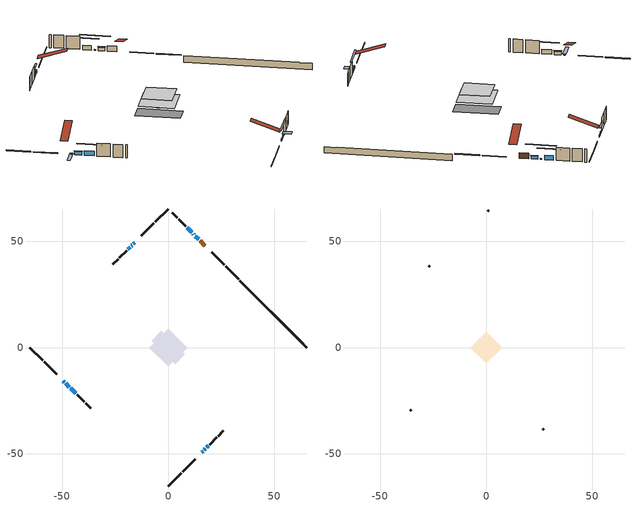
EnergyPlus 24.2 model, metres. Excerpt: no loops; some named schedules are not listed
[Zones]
conditioned space
 floor outside (Floor1 construction): -1.01,0 0,1.01 1.01,0 0,-1.01 z0.15
 floor adiabatic (AdiabaticFloorConstruction): -8.85,0 0,8.85 8.85,0 0,-8.85 z2.59
 floor foundation (Slab1 construction): -7.87,3.23 -3.23,7.87 7.87,-3.23 3.23,-7.87 z-2.26
 wall outside (RimJoist1 construction): 0,-65.24 6.1,-59.14 / -65.24,0 -59.14,-6.1 / 0,65.24 -6.1,59.14 / 33.11,32.12 27.01,38.23 z0.15:0.45
 wall outside (RimJoist2 construction): 6.76,-58.48 12.66,-52.58 / -58.48,-6.76 -52.58,-12.66 / -6.76,58.48 -12.66,52.58 / 26.36,38.88 20.46,44.78 z0.15:0.45
 wall outside (AdiabaticWallConstruction 1): 17.23,48.01 14.96,50.28 z0.15:2.18
 wall outside (AdiabaticWallConstruction): -49.35,-15.89 -48.95,-16.28 z0.15:0.33; 14.3,50.94 12.76,52.48 z0.15:1.29; -15.89,49.35 -16.4,48.84 / 15.89,-49.35 16.4,-48.84 / -17.98,47.25 -19.01,46.23 z0.15:0.91; -48.3,-16.94 -46.61,-18.63 z0.15:1.4; 12.11,53.13 11.67,53.57 / 17.06,-48.18 17.5,-47.74 z0.15:0.48; -17.06,48.18 -17.33,47.91 z0.15:1.37; 11.01,54.22 8.85,56.39 z0.15:1.76; 18.15,-47.09 18.88,-46.36 z0.15:1.22; -45.96,-19.28 -43.58,-21.66 z0.15:1.91
 wall outside (Wall1 construction): 19.53,-45.71 22.88,-42.36 / -42.93,-22.31 -39.58,-25.66 / -19.66,45.57 -23.01,42.23 / 8.19,57.05 4.85,60.39 z0.15:5.03
 wall outside (Wall2 construction): 23.53,-41.71 25.94,-39.3 / -38.93,-26.31 -36.52,-28.72 / -23.67,41.57 -26.07,39.17 / 4.19,61.05 1.78,63.46 z0.15:5.03
 wall foundation (FoundationWall1 construction): 33.77,31.47,-2.26 33.77,31.47,0.15 62.09,3.15,0.15 62.09,3.15,0.06 65.24,0,0.06 65.24,0,-2.26
 window (WindowConstruction 8): -49.35,-15.89 -48.96,-16.28 z0.15:0.33
 window (WindowConstruction 4): 14.3,50.94 12.76,52.48 z0.15:1.29
 window (WindowConstruction 5): -15.89,49.35 -16.4,48.84 z0.15:0.91
 window (WindowConstruction 6): 15.89,-49.35 16.4,-48.84 z0.15:0.91
 window (WindowConstruction 7): -48.3,-16.94 -46.61,-18.62 z0.15:1.4
 window (WindowConstruction 10): 12.11,53.13 11.67,53.57 z0.15:0.47
 window (WindowConstruction 11): 17.06,-48.18 17.49,-47.75 z0.15:0.47
 window (WindowConstruction 9): -17.06,48.18 -17.33,47.91 z0.15:1.37
 window (WindowConstruction): 11.01,54.23 8.85,56.39 z0.15:1.76
 window (WindowConstruction 1): -17.99,47.25 -19.01,46.23 z0.15:0.91
 window (WindowConstruction 2): 18.15,-47.09 18.87,-46.36 z0.15:1.22
 window (WindowConstruction 3): -45.96,-19.28 -43.58,-21.66 z0.15:1.91
 door (Door): 17.23,48.01 14.96,50.28 z0.15:2.18
 ceiling adiabatic (AdiabaticFloorConstruction): 0,-8.85 8.85,0 0,8.85 -8.85,0 z2.59
attic - vented
 floor to conditioned space (Floor2 construction Reversed): -7.47,0 0,7.47 7.47,0 0,-7.47 z5.03
 wall outside (Wall3 construction): 26.6,-38.64 27.06,-38.18 / -35.86,-29.38 -35.39,-29.85 / -26.73,38.51 -27.2,38.04 / 1.13,64.11 0.66,64.58 z0.15:5.03
 roof outside (Roof1 construction): 15.23,-50.01,5.03 7.96,-42.73,8.46 6.04,-44.65,8.46 13.31,-51.92,5.03; -50.01,-15.23,5.03 -42.73,-7.96,8.46 -44.65,-6.04,8.46 -51.92,-13.31,5.03; -15.23,50.01,5.03 -7.96,42.73,8.46 -6.04,44.65,8.46 -13.31,51.92,5.03; 17.88,47.36,5.03 10.61,40.08,8.46 12.53,38.17,8.46 19.8,45.44,5.03
shading: -48.75,-16.49 -49.56,-15.68 -53.87,-19.99 -53.06,-20.81 z0.63; 12.62,52.62 14.44,50.8 14.74,51.09 12.91,52.91 z1.49; -16.54,48.7 -15.75,49.49 -16.04,49.78 -16.84,48.99 z1.11; 16.54,-48.7 15.75,-49.49 16.04,-49.78 16.84,-48.99 z1.11; -46.47,-18.77 -48.44,-16.8 -48.73,-17.09 -46.76,-19.06 z1.6; 8.08,57.16 15.7,49.54 15.99,49.83 8.37,57.45 z5.55; 21.09,-44.15 13.47,-51.77 13.76,-52.06 21.38,-44.44 z5.55; 6.98,58.26 12.88,52.36 13.17,52.65 7.27,58.55 z4.4; -20.87,44.37 -16.12,49.12 -16.41,49.41 -21.17,44.66 z3.55; 19.31,-45.93 17.72,-47.52 19.88,-49.68 21.46,-48.09 z1.83; -41.72,-23.52 -47.82,-17.42 -48.12,-17.71 -42.01,-23.81 z4.55
[Building]
Building 1: Terrain=Suburbs
[Site:Location]
Saskatoon Intl AP_SK: Latitude {deg}=52.17; Longitude {deg}=-106.7; Time Zone {hr}=-6; Elevation {m}=504; Keep Site Location Information=Yes
[Site:GroundTemperature:Shallow]
-3.29371, -5.9198, -6.13011, -4.88389, 0.118965, 5.09852, 9.41553, 12.1502, 12.3826, 10.1583, 5.95142, 1.12462
[Site:WaterMainsTemperature]
Calculation Method=Schedule; Temperature Schedule=mains temperature schedule
[Material] Roughness=Rough; Thermal Absorptance=0.9
Name | Thickness {m} | Conductivity {W/m-K} | Density {kg/m3} | Specific Heat {J/kg-K} | Solar Absorptance | Visible Absorptance
asphalt or fiberglass shingles | 0.00635 | 0.162714 | 1121.4 | 1465.45 | 0.84 | 0.84
ceiling loosefill ins | 0.254 | 0.0480833 | 16.02 | 1046.75 | 0.7 | 0.7
ceiling stud and cavity | 0.1397 | 0.119484 | 65.682 | 1177.47 | 0.7 | 0.7
concrete 4.0 in. | 0.1016 | 1.803125 | 2242.8 | 837.4 | 0.7 | 0.7
concrete 8.0 in. | 0.2032 | 1.803125 | 2242.8 | 837.4 | 0.7 | 0.7
door material | 0.04445 | 0.0451087 | 512.64 | 1214.23 | 0.7 | 0.7
exterior vertical ins | 0.0457286 | 0.029427 | 32.04 | 1214.23 | 0.7 | 0.7
floor covering | 0.0127 | 0.0433444 | 54.468 | 1339.84 | 0.6 | 0.6
floor rigid ins; rim joist rigid ins; wall rigid ins | 0.051816 | 0.029427 | 32.04 | 1214.23 | 0.7 | 0.7
floor rigid ins 1; wall rigid ins 1 | 0.512978 | 0.029427 | 32.04 | 1214.23 | 0.7 | 0.7
floor stud and cavity | 0.1397 | 0.352303 | 92.3553 | 1139.71 | 0.7 | 0.7
floor stud and cavity 1 | 0.1397 | 1.75129 | 37.0049 | 1207.88 | 0.7 | 0.7
furniture material conditioned space 1 | 0.1524 | 0.115458 | 640.8 | 1214.23 | 0.6 | 0.6
gypsum board | 0.0127 | 0.160291 | 801 | 837.4 | 0.6 | 0.6
gypsum board 1 | 0.0127 | 0.160291 | 801 | 837.4 | 0.7 | 0.7
osb sheathing 0.5 in. | 0.0127 | 0.115458 | 512.64 | 1214.23 | 0.7 | 0.7
osb sheathing 0.75 in. | 0.01905 | 0.115458 | 512.64 | 1214.23 | 0.7 | 0.7
osb sheathing 2.0 in. | 0.0508 | 0.115458 | 512.64 | 1214.23 | 0.7 | 0.7
rim joist stud and cavity | 0.0508 | 0.0451784 | 125.044 | 1163.47 | 0.6 | 0.6
rim joist stud and cavity 1 | 0.0508 | 0.0402607 | 125.044 | 1163.47 | 0.6 | 0.6
wall stud and cavity | 0.1397 | 0.195417 | 139.0536 | 1170.24 | 0.7 | 0.7
wall stud and cavity 1 | 0.1397 | 0.203958 | 139.0536 | 1170.24 | 0.7 | 0.7
wall stud and cavity 2 | 0.0889 | 6.9971 | 50.32683 | 1063.81 | 0.6 | 0.6
wall stud and cavity 3 | 0.0889 | 0.380278 | 52.3479 | 1209.89 | 0.7 | 0.7
wall stud and cavity 4 | 0.0889 | 0.391764 | 83.0341 | 1211.67 | 0.7 | 0.7
wood siding | 0.0254 | 0.102417 | 544.68 | 1172.36 | 0.4 | 0.4
wood siding 1 | 0.00254 | 0.102417 | 544.68 | 1172.36 | 0.4 | 0.4
wood siding 2; wood siding 3; wood siding 4 | 0.0254 | 0.102417 | 544.68 | 1172.36 | 0.7 | 0.7
[WindowMaterial:SimpleGlazingSystem]
Name | U-Factor {W/m2-K} | Solar Heat Gain Coefficient
WindowMaterial | 3.273367 | 0.69
WindowMaterial 1 | 2.97584 | 0.61
WindowMaterial 2 | 2.93609 | 0.65
WindowMaterial 3 | 3.2711 | 0.69
WindowMaterial 4 | 2.92871 | 0.66
WindowMaterial 5 | 2.975272 | 0.61
WindowMaterial 6 | 2.92076 | 0.67
WindowMaterial 7 | 6.32075 | 0.46
WindowMaterial 8 | 4.38171 | 0.6
WindowMaterial 9 | 3.26144 | 0.43
[Construction]
AdiabaticFloorConstruction: floor stud and cavity 1, floor rigid ins 1, osb sheathing 0.75 in., floor covering
AdiabaticWallConstruction: wood siding 3, wall rigid ins 1, wall stud and cavity 3, gypsum board
AdiabaticWallConstruction 1: wood siding 4, wall rigid ins 1, wall stud and cavity 3, gypsum board
Door: door material
Floor1 construction: floor stud and cavity, floor rigid ins, osb sheathing 0.75 in., floor covering
Floor2 construction Reversed: gypsum board, ceiling stud and cavity, ceiling loosefill ins
FoundationWall1 construction: concrete 8.0 in., gypsum board 1
furniture construction conditioned space 1: furniture material conditioned space 1
PartitionWallConstruction: gypsum board, wall stud and cavity 4, gypsum board
RimJoist1 construction: wood siding 2, osb sheathing 2.0 in., rim joist stud and cavity
RimJoist2 construction: wood siding 2, rim joist rigid ins, osb sheathing 2.0 in., rim joist stud and cavity 1
Roof1 construction: asphalt or fiberglass shingles
Slab1 construction: concrete 4.0 in.
Wall1 construction: wood siding, wall rigid ins, osb sheathing 0.5 in., wall stud and cavity, gypsum board
Wall2 construction: wood siding, wall rigid ins, osb sheathing 0.5 in., wall stud and cavity 1, gypsum board
Wall3 construction: wood siding 1, wall stud and cavity 2
WindowConstruction: WindowMaterial
WindowConstruction 1: WindowMaterial 1
WindowConstruction 10; WindowConstruction 11: WindowMaterial 9
WindowConstruction 2: WindowMaterial 2
WindowConstruction 3: WindowMaterial 3
WindowConstruction 4: WindowMaterial 4
WindowConstruction 5; WindowConstruction 6: WindowMaterial 5
WindowConstruction 7: WindowMaterial 6
WindowConstruction 8: WindowMaterial 7
WindowConstruction 9: WindowMaterial 8
[Zone] Multiplier=1; Part of Total Floor Area=Yes
Name | Volume {m3}
attic - vented | 62.0778
conditioned space | 649.3
[Space]
Name | Zone | Volume {m3}
attic - vented 1 | attic - vented | 62.0778
conditioned space 1 | conditioned space | 649.3
[ZoneInfiltration:EffectiveLeakageArea]
infil attic - vented 1: Zone or Space=attic - vented 1; Schedule=Always On Discrete; Effective Air Leakage Area {cm2}=3823.89; Stack Coefficient=0.000577553; Wind Coefficient=1.62374e-05
[ZoneMixing]
whole house fan mix: Zone or Space=attic - vented; Schedule=Always On Continuous; Design Flow Rate Calculation Method=Flow/Zone; Design Flow Rate {m3/s}=0; Source Zone or Space=conditioned space
[SurfaceProperty:ExposedFoundationPerimeter]
Slab1: Exposed Perimeter Calculation Method=TotalExposedPerimeter; Total Exposed Perimeter {m}=44.502
[InternalMass] Zone or ZoneList=conditioned space; Space or SpaceList=conditioned space 1
Name | Construction | Surface Area {m2}
furniture mass conditioned space 1 | furniture construction conditioned space 1 | 104.692
partition wall mass | PartitionWallConstruction | 261.73
[Lights]
interior lighting: Zone or ZoneList or Space or SpaceList=conditioned space 1; Schedule=interior lighting schedule; Design Level Calculation Method=LightingLevel; Lighting Level {W}=343.2; Return Air Fraction=0; Fraction Radiant=0.6; Fraction Visible=0.2; Fraction Replaceable=1
[People]
occupants: Zone or ZoneList or Space or SpaceList=conditioned space 1; Number of People Schedule=occupants schedule; Number of People Calculation Method=People; Number of People=3; Fraction Radiant=0.314171; Sensible Heat Fraction=0.56303; Activity Level Schedule=occupants activity schedule; Carbon Dioxide Generation Rate {m3/s-W}=0; Enable ASHRAE 55 Comfort Warnings=No; Mean Radiant Temperature Calculation Type=EnclosureAveraged
[ElectricEquipment] Zone or ZoneList or Space or SpaceList=conditioned space 1; Design Level Calculation Method=EquipmentLevel
Name | Schedule | Design Level {W} | Fraction Latent | Fraction Radiant | Fraction Lost
clothes dryer | clothes dryer schedule | 140.772 | 0.015 | 0.081 | 0.85
clothes washer | clothes washer schedule | 32.1985 | 0.03 | 0.162 | 0.7
cooking range | cooking range schedule | 215.147 | 0.08 | 0.432 | 0.2
dishwasher | dishwasher schedule | 66.8632 | 0.3 | 0.18 | 0.4
fridge | fridge schedule | 72.9452 | 0 | 0.6 | 0
mech vent house fan | mech vent house fan schedule | 16.5 | 0 | 0 | 1
mech vent house fan cfis | mech vent house fan cfis schedule | 0 | 0 | 0 | 0
misc plug loads | misc plug loads schedule | 494.7 | 0.045 | 0.513 | 0.1
whole house fan | Always On Discrete | 0 | 0 | 0 | 1
[OtherEquipment] Zone or ZoneList or Space or SpaceList=conditioned space 1; Design Level Calculation Method=EquipmentLevel
Name | Fuel Type | Schedule | Design Level {W} | Fraction Latent | Fraction Radiant | Fraction Lost
clothes dryer 1 | Electricity | clothes dryer schedule | 0 | 0.015 | 0.081 | 0.85
cooking range 1 | Electricity | cooking range schedule | 0 | 0.08 | 0.432 | 0.2
general water use latent | None | general water use schedule | 62.594 | 1 | 0 | 0
general water use sensible | None | general water use schedule | -61.6891 | 0 | 0.6 | 0
mech vent house fan latent load | None | Always On Discrete | 0 | 1 | 0 | 0
mech vent house fan sensible load | None | Always On Discrete | 0 | 0 | 0 | 0
water heater energy adjustment1 | NaturalGas | Always On Discrete | 0.01 | 0 | 0 | 1
[ZoneInfiltration:DesignFlowRate] Zone or ZoneList or Space or SpaceList=conditioned space 1; Schedule=Always On Discrete; Design Flow Rate Calculation Method=Flow/Zone; Design Flow Rate {m3/s}=0
infil flow; natural vent flow; whole house fan flow
[Foundation:Kiva]
Foundation Kiva 1: Initial Indoor Air Temperature {C}=21; Wall Height Above Grade {m}=0.149992; Wall Depth Below Slab {m}=0.2032; Custom Block Material Name 1=exterior vertical ins; Custom Block Depth 1 {m}=2.40999; Custom Block X Position 1 {m}=0.2159; Custom Block Z Position 1 {m}=0
[Foundation:Kiva:Settings]
Soil Conductivity {W/m-K}=0.849921; Soil Density {kg/m3}=1842.3; Soil Specific Heat {J/kg-K}=418.7; Ground Solar Absorptivity=0.9; Ground Thermal Absorptivity=0.9; Ground Surface Roughness {m}=0.03; Far-Field Width {m}=40; Deep-Ground Boundary Condition=ZeroFlux; Deep-Ground Depth {m}=40; Minimum Cell Dimension {m}=0.2; Maximum Cell Growth Coefficient=3; Simulation Timestep=Timestep
[Exterior:Lights]
exterior lighting: Schedule=exterior lighting schedule; Design Level {W}=75.6
[Schedule:Constant]
Name | Hourly Value
Always On Continuous; mech vent house fan schedule; mech vent house fan cfis schedule; Always On Discrete | 1
occupants activity schedule | 117.228
fridge schedule | 0
[Schedule:Week:Daily]
interior lighting schedule Week Rule - Jan1-Jan27: interior lighting schedule day, interior lighting schedule day, interior lighting schedule day, interior lighting schedule day, interior lighting schedule day, interior lighting schedule day, interior lighting schedule day, interior lighting schedule default day, interior lighting schedule default day, interior lighting schedule default day, interior lighting schedule default day, interior lighting schedule default day
interior lighting schedule Week Rule - Jan28-Feb3: interior lighting schedule day, interior lighting schedule day, interior lighting schedule day, interior lighting schedule day, interior lighting schedule day 1, interior lighting schedule day 1, interior lighting schedule day 1, interior lighting schedule default day, interior lighting schedule default day, interior lighting schedule default day, interior lighting schedule default day, interior lighting schedule default day
interior lighting schedule Week Rule - Feb4-Feb24: interior lighting schedule day 1, interior lighting schedule day 1, interior lighting schedule day 1, interior lighting schedule day 1, interior lighting schedule day 1, interior lighting schedule day 1, interior lighting schedule day 1, interior lighting schedule default day, interior lighting schedule default day, interior lighting schedule default day, interior lighting schedule default day, interior lighting schedule default day
interior lighting schedule Week Rule - Feb25-Mar3: interior lighting schedule day 1, interior lighting schedule day 1, interior lighting schedule day 1, interior lighting schedule day 1, interior lighting schedule day 2, interior lighting schedule day 2, interior lighting schedule day 2, interior lighting schedule default day, interior lighting schedule default day, interior lighting schedule default day, interior lighting schedule default day, interior lighting schedule default day
interior lighting schedule Week Rule - Mar4-Mar31: interior lighting schedule day 2, interior lighting schedule day 2, interior lighting schedule day 2, interior lighting schedule day 2, interior lighting schedule day 2, interior lighting schedule day 2, interior lighting schedule day 2, interior lighting schedule default day, interior lighting schedule default day, interior lighting schedule default day, interior lighting schedule default day, interior lighting schedule default day
interior lighting schedule Week Rule - Apr1-Apr28: interior lighting schedule day 3, interior lighting schedule day 3, interior lighting schedule day 3, interior lighting schedule day 3, interior lighting schedule day 3, interior lighting schedule day 3, interior lighting schedule day 3, interior lighting schedule default day, interior lighting schedule default day, interior lighting schedule default day, interior lighting schedule default day, interior lighting schedule default day
interior lighting schedule Week Rule - Apr29-May5: interior lighting schedule day 3, interior lighting schedule day 3, interior lighting schedule day 4, interior lighting schedule day 4, interior lighting schedule day 4, interior lighting schedule day 4, interior lighting schedule day 4, interior lighting schedule default day, interior lighting schedule default day, interior lighting schedule default day, interior lighting schedule default day, interior lighting schedule default day
interior lighting schedule Week Rule - May6-May26: interior lighting schedule day 4, interior lighting schedule day 4, interior lighting schedule day 4, interior lighting schedule day 4, interior lighting schedule day 4, interior lighting schedule day 4, interior lighting schedule day 4, interior lighting schedule default day, interior lighting schedule default day, interior lighting schedule default day, interior lighting schedule default day, interior lighting schedule default day
interior lighting schedule Week Rule - May27-Jun2: interior lighting schedule day 4, interior lighting schedule day 4, interior lighting schedule day 4, interior lighting schedule day 4, interior lighting schedule day 4, interior lighting schedule day 5, interior lighting schedule day 5, interior lighting schedule default day, interior lighting schedule default day, interior lighting schedule default day, interior lighting schedule default day, interior lighting schedule default day
interior lighting schedule Week Rule - Jun3-Jun30: interior lighting schedule day 5, interior lighting schedule day 5, interior lighting schedule day 5, interior lighting schedule day 5, interior lighting schedule day 5, interior lighting schedule day 5, interior lighting schedule day 5, interior lighting schedule default day, interior lighting schedule default day, interior lighting schedule default day, interior lighting schedule default day, interior lighting schedule default day
interior lighting schedule Week Rule - Jul1-Jul28: interior lighting schedule day 6, interior lighting schedule day 6, interior lighting schedule day 6, interior lighting schedule day 6, interior lighting schedule day 6, interior lighting schedule day 6, interior lighting schedule day 6, interior lighting schedule default day, interior lighting schedule default day, interior lighting schedule default day, interior lighting schedule default day, interior lighting schedule default day
interior lighting schedule Week Rule - Jul29-Aug4: interior lighting schedule day 6, interior lighting schedule day 6, interior lighting schedule day 6, interior lighting schedule day 7, interior lighting schedule day 7, interior lighting schedule day 7, interior lighting schedule day 7, interior lighting schedule default day, interior lighting schedule default day, interior lighting schedule default day, interior lighting schedule default day, interior lighting schedule default day
interior lighting schedule Week Rule - Aug5-Aug25: interior lighting schedule day 7, interior lighting schedule day 7, interior lighting schedule day 7, interior lighting schedule day 7, interior lighting schedule day 7, interior lighting schedule day 7, interior lighting schedule day 7, interior lighting schedule default day, interior lighting schedule default day, interior lighting schedule default day, interior lighting schedule default day, interior lighting schedule default day
interior lighting schedule Week Rule - Aug26-Sep1: interior lighting schedule day 7, interior lighting schedule day 7, interior lighting schedule day 7, interior lighting schedule day 7, interior lighting schedule day 7, interior lighting schedule day 7, interior lighting schedule day 8, interior lighting schedule default day, interior lighting schedule default day, interior lighting schedule default day, interior lighting schedule default day, interior lighting schedule default day
interior lighting schedule Week Rule - Sep2-Sep29: interior lighting schedule day 8, interior lighting schedule day 8, interior lighting schedule day 8, interior lighting schedule day 8, interior lighting schedule day 8, interior lighting schedule day 8, interior lighting schedule day 8, interior lighting schedule default day, interior lighting schedule default day, interior lighting schedule default day, interior lighting schedule default day, interior lighting schedule default day
interior lighting schedule Week Rule - Sep30-Oct6: interior lighting schedule day 8, interior lighting schedule day 9, interior lighting schedule day 9, interior lighting schedule day 9, interior lighting schedule day 9, interior lighting schedule day 9, interior lighting schedule day 9, interior lighting schedule default day, interior lighting schedule default day, interior lighting schedule default day, interior lighting schedule default day, interior lighting schedule default day
interior lighting schedule Week Rule - Oct7-Oct27: interior lighting schedule day 9, interior lighting schedule day 9, interior lighting schedule day 9, interior lighting schedule day 9, interior lighting schedule day 9, interior lighting schedule day 9, interior lighting schedule day 9, interior lighting schedule default day, interior lighting schedule default day, interior lighting schedule default day, interior lighting schedule default day, interior lighting schedule default day
interior lighting schedule Week Rule - Oct28-Nov3: interior lighting schedule day 9, interior lighting schedule day 9, interior lighting schedule day 9, interior lighting schedule day 9, interior lighting schedule day 10, interior lighting schedule day 10, interior lighting schedule day 10, interior lighting schedule default day, interior lighting schedule default day, interior lighting schedule default day, interior lighting schedule default day, interior lighting schedule default day
interior lighting schedule Week Rule - Nov4-Nov24: interior lighting schedule day 10, interior lighting schedule day 10, interior lighting schedule day 10, interior lighting schedule day 10, interior lighting schedule day 10, interior lighting schedule day 10, interior lighting schedule day 10, interior lighting schedule default day, interior lighting schedule default day, interior lighting schedule default day, interior lighting schedule default day, interior lighting schedule default day
interior lighting schedule Week Rule - Nov25-Dec1: interior lighting schedule day 10, interior lighting schedule day 10, interior lighting schedule day 10, interior lighting schedule day 10, interior lighting schedule day 10, interior lighting schedule day 10, interior lighting schedule day 11, interior lighting schedule default day, interior lighting schedule default day, interior lighting schedule default day, interior lighting schedule default day, interior lighting schedule default day
interior lighting schedule Week Rule - Dec2-Dec31: interior lighting schedule day 11, interior lighting schedule day 11, interior lighting schedule day 11, interior lighting schedule day 11, interior lighting schedule day 11, interior lighting schedule day 11, interior lighting schedule day 11, interior lighting schedule default day, interior lighting schedule default day, interior lighting schedule default day, interior lighting schedule default day, interior lighting schedule default day
occupants schedule Week Rule - Jan1-Dec31: occupants schedule day, occupants schedule day, occupants schedule day, occupants schedule day, occupants schedule day, occupants schedule day, occupants schedule day, occupants schedule default day, occupants schedule default day, occupants schedule default day, occupants schedule default day, occupants schedule default day
clothes dryer schedule Week Rule - Jan1-Dec31: clothes dryer schedule day, clothes dryer schedule day, clothes dryer schedule day, clothes dryer schedule day, clothes dryer schedule day, clothes dryer schedule day, clothes dryer schedule day, clothes dryer schedule default day, clothes dryer schedule default day, clothes dryer schedule default day, clothes dryer schedule default day, clothes dryer schedule default day
clothes washer schedule Week Rule - Jan1-Dec31: clothes washer schedule day, clothes washer schedule day, clothes washer schedule day, clothes washer schedule day, clothes washer schedule day, clothes washer schedule day, clothes washer schedule day, clothes washer schedule default day, clothes washer schedule default day, clothes washer schedule default day, clothes washer schedule default day, clothes washer schedule default day
cooking range schedule Week Rule - Jan1-Dec31: cooking range schedule day, cooking range schedule day, cooking range schedule day, cooking range schedule day, cooking range schedule day, cooking range schedule day, cooking range schedule day, cooking range schedule default day, cooking range schedule default day, cooking range schedule default day, cooking range schedule default day, cooking range schedule default day
dishwasher schedule Week Rule - Jan1-Dec31: dishwasher schedule day, dishwasher schedule day, dishwasher schedule day, dishwasher schedule day, dishwasher schedule day, dishwasher schedule day, dishwasher schedule day, dishwasher schedule default day, dishwasher schedule default day, dishwasher schedule default day, dishwasher schedule default day, dishwasher schedule default day
misc plug loads schedule Week Rule - Jan1-Dec31: misc plug loads schedule day, misc plug loads schedule day, misc plug loads schedule day, misc plug loads schedule day, misc plug loads schedule day, misc plug loads schedule day, misc plug loads schedule day, misc plug loads schedule default day, misc plug loads schedule default day, misc plug loads schedule default day, misc plug loads schedule default day, misc plug loads schedule default day
general water use schedule Week Rule - Jan1-Dec31: general water use schedule day, general water use schedule day, general water use schedule day, general water use schedule day, general water use schedule day, general water use schedule day, general water use schedule day, general water use schedule default day, general water use schedule default day, general water use schedule default day, general water use schedule default day, general water use schedule default day
exterior lighting schedule Week Rule - Jan1-Jan27: exterior lighting schedule day, exterior lighting schedule day, exterior lighting schedule day, exterior lighting schedule day, exterior lighting schedule day, exterior lighting schedule day, exterior lighting schedule day, exterior lighting schedule default day, exterior lighting schedule default day, exterior lighting schedule default day, exterior lighting schedule default day, exterior lighting schedule default day
exterior lighting schedule Week Rule - Jan28-Feb3: exterior lighting schedule day, exterior lighting schedule day, exterior lighting schedule day, exterior lighting schedule day, exterior lighting schedule day 1, exterior lighting schedule day 1, exterior lighting schedule day 1, exterior lighting schedule default day, exterior lighting schedule default day, exterior lighting schedule default day, exterior lighting schedule default day, exterior lighting schedule default day
exterior lighting schedule Week Rule - Feb4-Feb24: exterior lighting schedule day 1, exterior lighting schedule day 1, exterior lighting schedule day 1, exterior lighting schedule day 1, exterior lighting schedule day 1, exterior lighting schedule day 1, exterior lighting schedule day 1, exterior lighting schedule default day, exterior lighting schedule default day, exterior lighting schedule default day, exterior lighting schedule default day, exterior lighting schedule default day
exterior lighting schedule Week Rule - Feb25-Mar3: exterior lighting schedule day 1, exterior lighting schedule day 1, exterior lighting schedule day 1, exterior lighting schedule day 1, exterior lighting schedule day 2, exterior lighting schedule day 2, exterior lighting schedule day 2, exterior lighting schedule default day, exterior lighting schedule default day, exterior lighting schedule default day, exterior lighting schedule default day, exterior lighting schedule default day
exterior lighting schedule Week Rule - Mar4-Mar31: exterior lighting schedule day 2, exterior lighting schedule day 2, exterior lighting schedule day 2, exterior lighting schedule day 2, exterior lighting schedule day 2, exterior lighting schedule day 2, exterior lighting schedule day 2, exterior lighting schedule default day, exterior lighting schedule default day, exterior lighting schedule default day, exterior lighting schedule default day, exterior lighting schedule default day
exterior lighting schedule Week Rule - Apr1-Apr28: exterior lighting schedule day 3, exterior lighting schedule day 3, exterior lighting schedule day 3, exterior lighting schedule day 3, exterior lighting schedule day 3, exterior lighting schedule day 3, exterior lighting schedule day 3, exterior lighting schedule default day, exterior lighting schedule default day, exterior lighting schedule default day, exterior lighting schedule default day, exterior lighting schedule default day
exterior lighting schedule Week Rule - Apr29-May5: exterior lighting schedule day 3, exterior lighting schedule day 3, exterior lighting schedule day 4, exterior lighting schedule day 4, exterior lighting schedule day 4, exterior lighting schedule day 4, exterior lighting schedule day 4, exterior lighting schedule default day, exterior lighting schedule default day, exterior lighting schedule default day, exterior lighting schedule default day, exterior lighting schedule default day
exterior lighting schedule Week Rule - May6-May26: exterior lighting schedule day 4, exterior lighting schedule day 4, exterior lighting schedule day 4, exterior lighting schedule day 4, exterior lighting schedule day 4, exterior lighting schedule day 4, exterior lighting schedule day 4, exterior lighting schedule default day, exterior lighting schedule default day, exterior lighting schedule default day, exterior lighting schedule default day, exterior lighting schedule default day
exterior lighting schedule Week Rule - May27-Jun2: exterior lighting schedule day 4, exterior lighting schedule day 4, exterior lighting schedule day 4, exterior lighting schedule day 4, exterior lighting schedule day 4, exterior lighting schedule day 5, exterior lighting schedule day 5, exterior lighting schedule default day, exterior lighting schedule default day, exterior lighting schedule default day, exterior lighting schedule default day, exterior lighting schedule default day
exterior lighting schedule Week Rule - Jun3-Jun30: exterior lighting schedule day 5, exterior lighting schedule day 5, exterior lighting schedule day 5, exterior lighting schedule day 5, exterior lighting schedule day 5, exterior lighting schedule day 5, exterior lighting schedule day 5, exterior lighting schedule default day, exterior lighting schedule default day, exterior lighting schedule default day, exterior lighting schedule default day, exterior lighting schedule default day
exterior lighting schedule Week Rule - Jul1-Jul28: exterior lighting schedule day 6, exterior lighting schedule day 6, exterior lighting schedule day 6, exterior lighting schedule day 6, exterior lighting schedule day 6, exterior lighting schedule day 6, exterior lighting schedule day 6, exterior lighting schedule default day, exterior lighting schedule default day, exterior lighting schedule default day, exterior lighting schedule default day, exterior lighting schedule default day
exterior lighting schedule Week Rule - Jul29-Aug4: exterior lighting schedule day 6, exterior lighting schedule day 6, exterior lighting schedule day 6, exterior lighting schedule day 7, exterior lighting schedule day 7, exterior lighting schedule day 7, exterior lighting schedule day 7, exterior lighting schedule default day, exterior lighting schedule default day, exterior lighting schedule default day, exterior lighting schedule default day, exterior lighting schedule default day
exterior lighting schedule Week Rule - Aug5-Aug25: exterior lighting schedule day 7, exterior lighting schedule day 7, exterior lighting schedule day 7, exterior lighting schedule day 7, exterior lighting schedule day 7, exterior lighting schedule day 7, exterior lighting schedule day 7, exterior lighting schedule default day, exterior lighting schedule default day, exterior lighting schedule default day, exterior lighting schedule default day, exterior lighting schedule default day
exterior lighting schedule Week Rule - Aug26-Sep1: exterior lighting schedule day 7, exterior lighting schedule day 7, exterior lighting schedule day 7, exterior lighting schedule day 7, exterior lighting schedule day 7, exterior lighting schedule day 7, exterior lighting schedule day 8, exterior lighting schedule default day, exterior lighting schedule default day, exterior lighting schedule default day, exterior lighting schedule default day, exterior lighting schedule default day
exterior lighting schedule Week Rule - Sep2-Sep29: exterior lighting schedule day 8, exterior lighting schedule day 8, exterior lighting schedule day 8, exterior lighting schedule day 8, exterior lighting schedule day 8, exterior lighting schedule day 8, exterior lighting schedule day 8, exterior lighting schedule default day, exterior lighting schedule default day, exterior lighting schedule default day, exterior lighting schedule default day, exterior lighting schedule default day
exterior lighting schedule Week Rule - Sep30-Oct6: exterior lighting schedule day 8, exterior lighting schedule day 9, exterior lighting schedule day 9, exterior lighting schedule day 9, exterior lighting schedule day 9, exterior lighting schedule day 9, exterior lighting schedule day 9, exterior lighting schedule default day, exterior lighting schedule default day, exterior lighting schedule default day, exterior lighting schedule default day, exterior lighting schedule default day
exterior lighting schedule Week Rule - Oct7-Oct27: exterior lighting schedule day 9, exterior lighting schedule day 9, exterior lighting schedule day 9, exterior lighting schedule day 9, exterior lighting schedule day 9, exterior lighting schedule day 9, exterior lighting schedule day 9, exterior lighting schedule default day, exterior lighting schedule default day, exterior lighting schedule default day, exterior lighting schedule default day, exterior lighting schedule default day
exterior lighting schedule Week Rule - Oct28-Nov3: exterior lighting schedule day 9, exterior lighting schedule day 9, exterior lighting schedule day 9, exterior lighting schedule day 9, exterior lighting schedule day 10, exterior lighting schedule day 10, exterior lighting schedule day 10, exterior lighting schedule default day, exterior lighting schedule default day, exterior lighting schedule default day, exterior lighting schedule default day, exterior lighting schedule default day
exterior lighting schedule Week Rule - Nov4-Nov24: exterior lighting schedule day 10, exterior lighting schedule day 10, exterior lighting schedule day 10, exterior lighting schedule day 10, exterior lighting schedule day 10, exterior lighting schedule day 10, exterior lighting schedule day 10, exterior lighting schedule default day, exterior lighting schedule default day, exterior lighting schedule default day, exterior lighting schedule default day, exterior lighting schedule default day
exterior lighting schedule Week Rule - Nov25-Dec1: exterior lighting schedule day 10, exterior lighting schedule day 10, exterior lighting schedule day 10, exterior lighting schedule day 10, exterior lighting schedule day 10, exterior lighting schedule day 10, exterior lighting schedule day 11, exterior lighting schedule default day, exterior lighting schedule default day, exterior lighting schedule default day, exterior lighting schedule default day, exterior lighting schedule default day
exterior lighting schedule Week Rule - Dec2-Dec31: exterior lighting schedule day 11, exterior lighting schedule day 11, exterior lighting schedule day 11, exterior lighting schedule day 11, exterior lighting schedule day 11, exterior lighting schedule day 11, exterior lighting schedule day 11, exterior lighting schedule default day, exterior lighting schedule default day, exterior lighting schedule default day, exterior lighting schedule default day, exterior lighting schedule default day
[Schedule:Year]
interior lighting schedule: interior lighting schedule Week Rule - Jan1-Jan27, 1, 1, 1, 27, interior lighting schedule Week Rule - Jan28-Feb3, 1, 28, 2, 3, interior lighting schedule Week Rule - Feb4-Feb24, 2, 4, 2, 24, interior lighting schedule Week Rule - Feb25-Mar3, 2, 25, 3, 3, interior lighting schedule Week Rule - Mar4-Mar31, 3, 4, 3, 31, interior lighting schedule Week Rule - Apr1-Apr28, 4, 1, 4, 28, interior lighting schedule Week Rule - Apr29-May5, 4, 29, 5, 5, interior lighting schedule Week Rule - May6-May26, 5, 6, 5, 26, interior lighting schedule Week Rule - May27-Jun2, 5, 27, 6, 2, interior lighting schedule Week Rule - Jun3-Jun30, 6, 3, 6, 30, interior lighting schedule Week Rule - Jul1-Jul28, 7, 1, 7, 28, interior lighting schedule Week Rule - Jul29-Aug4, 7, 29, 8, 4, interior lighting schedule Week Rule - Aug5-Aug25, 8, 5, 8, 25, interior lighting schedule Week Rule - Aug26-Sep1, 8, 26, 9, 1, interior lighting schedule Week Rule - Sep2-Sep29, 9, 2, 9, 29, interior lighting schedule Week Rule - Sep30-Oct6, 9, 30, 10, 6, interior lighting schedule Week Rule - Oct7-Oct27, 10, 7, 10, 27, interior lighting schedule Week Rule - Oct28-Nov3, 10, 28, 11, 3, interior lighting schedule Week Rule - Nov4-Nov24, 11, 4, 11, 24, interior lighting schedule Week Rule - Nov25-Dec1, 11, 25, 12, 1, interior lighting schedule Week Rule - Dec2-Dec31, 12, 2, 12, 31
occupants schedule: occupants schedule Week Rule - Jan1-Dec31, 1, 1, 12, 31
clothes dryer schedule: clothes dryer schedule Week Rule - Jan1-Dec31, 1, 1, 12, 31
clothes washer schedule: clothes washer schedule Week Rule - Jan1-Dec31, 1, 1, 12, 31
cooking range schedule: cooking range schedule Week Rule - Jan1-Dec31, 1, 1, 12, 31
dishwasher schedule: dishwasher schedule Week Rule - Jan1-Dec31, 1, 1, 12, 31
misc plug loads schedule: misc plug loads schedule Week Rule - Jan1-Dec31, 1, 1, 12, 31
general water use schedule: general water use schedule Week Rule - Jan1-Dec31, 1, 1, 12, 31
exterior lighting schedule: exterior lighting schedule Week Rule - Jan1-Jan27, 1, 1, 1, 27, exterior lighting schedule Week Rule - Jan28-Feb3, 1, 28, 2, 3, exterior lighting schedule Week Rule - Feb4-Feb24, 2, 4, 2, 24, exterior lighting schedule Week Rule - Feb25-Mar3, 2, 25, 3, 3, exterior lighting schedule Week Rule - Mar4-Mar31, 3, 4, 3, 31, exterior lighting schedule Week Rule - Apr1-Apr28, 4, 1, 4, 28, exterior lighting schedule Week Rule - Apr29-May5, 4, 29, 5, 5, exterior lighting schedule Week Rule - May6-May26, 5, 6, 5, 26, exterior lighting schedule Week Rule - May27-Jun2, 5, 27, 6, 2, exterior lighting schedule Week Rule - Jun3-Jun30, 6, 3, 6, 30, exterior lighting schedule Week Rule - Jul1-Jul28, 7, 1, 7, 28, exterior lighting schedule Week Rule - Jul29-Aug4, 7, 29, 8, 4, exterior lighting schedule Week Rule - Aug5-Aug25, 8, 5, 8, 25, exterior lighting schedule Week Rule - Aug26-Sep1, 8, 26, 9, 1, exterior lighting schedule Week Rule - Sep2-Sep29, 9, 2, 9, 29, exterior lighting schedule Week Rule - Sep30-Oct6, 9, 30, 10, 6, exterior lighting schedule Week Rule - Oct7-Oct27, 10, 7, 10, 27, exterior lighting schedule Week Rule - Oct28-Nov3, 10, 28, 11, 3, exterior lighting schedule Week Rule - Nov4-Nov24, 11, 4, 11, 24, exterior lighting schedule Week Rule - Nov25-Dec1, 11, 25, 12, 1, exterior lighting schedule Week Rule - Dec2-Dec31, 12, 2, 12, 31
[Schedule:Compact]
mains temperature schedule: Through: 01/01, For: AllDays, Until: 24:00, 3.00833, Through: 01/02, For: AllDays, Until: 24:00, 2.92833, Through: 01/03, For: AllDays, Until: 24:00, 2.84889, Through: 01/04, For: AllDays, Until: 24:00, 2.77111, Through: 01/05, For: AllDays, Until: 24:00, 2.69389, Through: 01/06, For: AllDays, Until: 24:00, 2.61778, Through: 01/07, For: AllDays, Until: 24:00, 2.54333, Through: 01/08, For: AllDays, Until: 24:00, 2.46944, Through: 01/09, For: AllDays, Until: 24:00, 2.39667, Through: 01/10, For: AllDays, Until: 24:00, 2.32556, Through: 01/11, For: AllDays, Until: 24:00, 2.255, Through: 01/12, For: AllDays, Until: 24:00, 2.18611, Through: 01/13, For: AllDays, Until: 24:00, 2.11833, Through: 01/14, For: AllDays, Until: 24:00, 2.05167, Through: 01/15, For: AllDays, Until: 24:00, 1.98611, Through: 01/16, For: AllDays, Until: 24:00, 1.92222, Through: 01/17, For: AllDays, Until: 24:00, 1.85944, Through: 01/18, For: AllDays, Until: 24:00, 1.79778, Through: 01/19, For: AllDays, Until: 24:00, 1.73778, Through: 01/20, For: AllDays, Until: 24:00, 1.67889, Through: 01/21, For: AllDays, Until: 24:00, 1.62167, Through: 01/22, For: AllDays, Until: 24:00, 1.56556, Through: 01/23, For: AllDays, Until: 24:00, 1.51056, Through: 01/24, For: AllDays, Until: 24:00, 1.45778, Through: 01/25, For: AllDays, Until: 24:00, 1.40556, Through: 01/26, For: AllDays, Until: 24:00, 1.35556, Through: 01/27, For: AllDays, Until: 24:00, 1.30667, Through: 01/28, For: AllDays, Until: 24:00, 1.25944, Through: 01/29, For: AllDays, Until: 24:00, 1.21333, Through: 01/30, For: AllDays, Until: 24:00, 1.16889, Through: 01/31, For: AllDays, Until: 24:00, 1.12611, Through: 02/01, For: AllDays, Until: 24:00, 1.085, Through: 02/02, For: AllDays, Until: 24:00, 1.045, Through: 02/03, For: AllDays, Until: 24:00, 1.00667, Through: 02/04, For: AllDays, Until: 24:00, 0.97, Through: 02/05, For: AllDays, Until: 24:00, 0.935, Through: 02/06, For: AllDays, Until: 24:00, 0.901667, Through: 02/07, For: AllDays, Until: 24:00, 0.869444, Through: 02/08, For: AllDays, Until: 24:00, 0.839444, Through: 02/09, For: AllDays, Until: 24:00, 0.810556, Through: 02/10, For: AllDays, Until: 24:00, 0.783889, Through: 02/11, For: AllDays, Until: 24:00, 0.758333, Through: 02/12, For: AllDays, Until: 24:00, 0.734444, Through: 02/13, For: AllDays, Until: 24:00, 0.712222, Through: 02/14, For: AllDays, Until: 24:00, 0.692222, Through: 02/15, For: AllDays, Until: 24:00, 0.673333, Through: 02/16, For: AllDays, Until: 24:00, 0.656111, Through: 02/17, For: AllDays, Until: 24:00, 0.640556, Through: 02/18, For: AllDays, Until: 24:00, 0.626667, Through: 02/19, For: AllDays, Until: 24:00, 0.614444, Through: 02/20, For: AllDays, Until: 24:00, 0.604444, Through: 02/21, For: AllDays, Until: 24:00, 0.595556, Through: 02/22, For: AllDays, Until: 24:00, 0.588333, Through: 02/23, For: AllDays, Until: 24:00, 0.583333, Through: 02/24, For: AllDays, Until: 24:00, 0.579444, Through: 02/25, For: AllDays, Until: 24:00, 0.577778, Through: 02/26, For: AllDays, Until: 24:00, 0.577222, Through: 02/27, For: AllDays, Until: 24:00, 0.578889, Through: 02/28, For: AllDays, Until: 24:00, 0.581667, Through: 03/01, For: AllDays, Until: 24:00, 0.586667, Through: 03/02, For: AllDays, Until: 24:00, 0.593333, Through: 03/03, For: AllDays, Until: 24:00, 0.601111, Through: 03/04, For: AllDays, Until: 24:00, 0.611111, Through: 03/05, For: AllDays, Until: 24:00, 0.622778, Through: 03/06, For: AllDays, Until: 24:00, 0.636111, Through: 03/07, For: AllDays, Until: 24:00, 0.651111, Through: 03/08, For: AllDays, Until: 24:00, 0.667778, Through: 03/09, For: AllDays, Until: 24:00, 0.686111, Through: 03/10, For: AllDays, Until: 24:00, 0.705556, Through: 03/11, For: AllDays, Until: 24:00, 0.727222, Through: 03/12, For: AllDays, Until: 24:00, 0.750556, Through: 03/13, For: AllDays, Until: 24:00, 0.775556, Through: 03/14, For: AllDays, Until: 24:00, 0.802222, Through: 03/15, For: AllDays, Until: 24:00, 0.83, Through: 03/16, For: AllDays, Until: 24:00, 0.86, Through: 03/17, For: AllDays, Until: 24:00, 0.891111, Through: 03/18, For: AllDays, Until: 24:00, 0.924444, Through: 03/19, For: AllDays, Until: 24:00, 0.958889, Through: 03/20, For: AllDays, Until: 24:00, 0.995, Through: 03/21, For: AllDays, Until: 24:00, 1.03278, Through: 03/22, For: AllDays, Until: 24:00, 1.07222, Through: 03/23, For: AllDays, Until: 24:00, 1.11278, Through: 03/24, For: AllDays, Until: 24:00, 1.15556, Through: 03/25, For: AllDays, Until: 24:00, 1.19944, Through: 03/26, For: AllDays, Until: 24:00, 1.24444, Through: 03/27, For: AllDays, Until: 24:00, 1.29167, Through: 03/28, For: AllDays, Until: 24:00, 1.34, Through: 03/29, For: AllDays, Until: 24:00, 1.39, Through: 03/30, For: AllDays, Until: 24:00, 1.44111, Through: 03/31, For: AllDays, Until: 24:00, 1.49389, Through: 04/01, For: AllDays, Until: 24:00, 1.54833, Through: 04/02, For: AllDays, Until: 24:00, 1.60389, Through: 04/03, For: AllDays, Until: 24:00, 1.66056, Through: 04/04, For: AllDays, Until: 24:00, 1.71889, Through: 04/05, For: AllDays, Until: 24:00, 1.77889, Through: 04/06, For: AllDays, Until: 24:00, 1.84, Through: 04/07, For: AllDays, Until: 24:00, 1.90222, Through: 04/08, For: AllDays, Until: 24:00, 1.96556, Through: 04/09, For: AllDays, Until: 24:00, 2.03056, Through: 04/10, For: AllDays, Until: 24:00, 2.09722, Through: 04/11, For: AllDays, Until: 24:00, 2.16444, Through: 04/12, For: AllDays, Until: 24:00, 2.23333, Through: 04/13, For: AllDays, Until: 24:00, 2.30278, Through: 04/14, For: AllDays, Until: 24:00, 2.37389, Through: 04/15, For: AllDays, Until: 24:00, 2.44611, Through: 04/16, For: AllDays, Until: 24:00, 2.52, Through: 04/17, For: AllDays, Until: 24:00, 2.59444, Through: 04/18, For: AllDays, Until: 24:00, 2.67, Through: 04/19, For: AllDays, Until: 24:00, 2.74667, Through: 04/20, For: AllDays, Until: 24:00, 2.82444, Through: 04/21, For: AllDays, Until: 24:00, 2.90278, Through: 04/22, For: AllDays, Until: 24:00, 2.98278, Through: 04/23, For: AllDays, Until: 24:00, 3.06333, Through: 04/24, For: AllDays, Until: 24:00, 3.145, Through: 04/25, For: AllDays, Until: 24:00, 3.22778, Through: 04/26, For: AllDays, Until: 24:00, 3.31167, Through: 04/27, For: AllDays, Until: 24:00, 3.39611, Through: 04/28, For: AllDays, Until: 24:00, 3.48111, Through: 04/29, For: AllDays, Until: 24:00, 3.56722, Through: 04/30, For: AllDays, Until: 24:00, 3.65444, Through: 05/01, For: AllDays, Until: 24:00, 3.74222, Through: 05/02, For: AllDays, Until: 24:00, 3.83056, Through: 05/03, For: AllDays, Until: 24:00, 3.92, Through: 05/04, For: AllDays, Until: 24:00, 4.00944, Through: 05/05, For: AllDays, Until: 24:00, 4.1, Through: 05/06, For: AllDays, Until: 24:00, 4.19167, Through: 05/07, For: AllDays, Until: 24:00, 4.28333, Through: 05/08, For: AllDays, Until: 24:00, 4.37611, Through: 05/09, For: AllDays, Until: 24:00, 4.46889, Through: 05/10, For: AllDays, Until: 24:00, 4.56278, Through: 05/11, For: AllDays, Until: 24:00, 4.65667, Through: 05/12, For: AllDays, Until: 24:00, 4.75111, Through: 05/13, For: AllDays, Until: 24:00, 4.84611, Through: 05/14, For: AllDays, Until: 24:00, 4.94167, Through: 05/15, For: AllDays, Until: 24:00, 5.03778, Through: 05/16, For: AllDays, Until: 24:00, 5.13389, Through: 05/17, For: AllDays, Until: 24:00, 5.23056, Through: 05/18, For: AllDays, Until: 24:00, 5.32722, Through: 05/19, For: AllDays, Until: 24:00, 5.42444, Through: 05/20, For: AllDays, Until: 24:00, 5.52222, Through: 05/21, For: AllDays, Until: 24:00, 5.62, Through: 05/22, For: AllDays, Until: 24:00, 5.71778, Through: 05/23, For: AllDays, Until: 24:00, 5.81556, Through: 05/24, For: AllDays, Until: 24:00, 5.91389, Through: 05/25, For: AllDays, Until: 24:00, 6.01222, Through: 05/26, For: AllDays, Until: 24:00, 6.11056, Through: 05/27, For: AllDays, Until: 24:00, 6.20944, Through: 05/28, For: AllDays, Until: 24:00, 6.30778, Through: 05/29, For: AllDays, Until: 24:00, 6.40611, Through: 05/30, For: AllDays, Until: 24:00, 6.50444, Through: 05/31, For: AllDays, Until: 24:00, 6.60333, Through: 06/01, For: AllDays, Until: 24:00, 6.70167, Through: 06/02, For: AllDays, Until: 24:00, 6.79944, Through: 06/03, For: AllDays, Until: 24:00, 6.89778, Through: 06/04, For: AllDays, Until: 24:00, 6.99556, Through: 06/05, For: AllDays, Until: 24:00, 7.09333, Through: 06/06, For: AllDays, Until: 24:00, 7.19056, Through: 06/07, For: AllDays, Until: 24:00, 7.28778, Through: 06/08, For: AllDays, Until: 24:00, 7.385, Through: 06/09, For: AllDays, Until: 24:00, 7.48111, Through: 06/10, For: AllDays, Until: 24:00, 7.57778, Through: 06/11, For: AllDays, Until: 24:00, 7.67333, Through: 06/12, For: AllDays, Until: 24:00, 7.76889, Through: 06/13, For: AllDays, Until: 24:00, 7.86389, Through: 06/14, For: AllDays, Until: 24:00, 7.95833, Through: 06/15, For: AllDays, Until: 24:00, 8.05222, Through: 06/16, For: AllDays, Until: 24:00, 8.14611, Through: 06/17, For: AllDays, Until: 24:00, 8.23889, Through: 06/18, For: AllDays, Until: 24:00, 8.33111, Through: 06/19, For: AllDays, Until: 24:00, 8.42278, Through: 06/20, For: AllDays, Until: 24:00, 8.51444, Through: 06/21, For: AllDays, Until: 24:00, 8.605, Through: 06/22, For: AllDays, Until: 24:00, 8.69444, Through: 06/23, For: AllDays, Until: 24:00, 8.78389, Through: 06/24, For: AllDays, Until: 24:00, 8.87222, Through: 06/25, For: AllDays, Until: 24:00, 8.95944, Through: 06/26, For: AllDays, Until: 24:00, 9.04667, Through: 06/27, For: AllDays, Until: 24:00, 9.13278, Through: 06/28, For: AllDays, Until: 24:00, 9.21778, Through: 06/29, For: AllDays, Until: 24:00, 9.30222, Through: 06/30, For: AllDays, Until: 24:00, 9.38556, Through: 07/01, For: AllDays, Until: 24:00, 9.46833, Through: 07/02, For: AllDays, Until: 24:00, 9.54944, Through: 07/03, For: AllDays, Until: 24:00, 9.63056, Through: 07/04, For: AllDays, Until: 24:00, 9.71, Through: 07/05, For: AllDays, Until: 24:00, 9.78833, Through: 07/06, For: AllDays, Until: 24:00, 9.86611, Through: 07/07, For: AllDays, Until: 24:00, 9.94278, Through: 07/08, For: AllDays, Until: 24:00, 10.0183, Through: 07/09, For: AllDays, Until: 24:00, 10.0928, Through: 07/10, For: AllDays, Until: 24:00, 10.1656, Through: 07/11, For: AllDays, Until: 24:00, 10.2378, Through: 07/12, For: AllDays, Until: 24:00, 10.3089, Through: 07/13, For: AllDays, Until: 24:00, 10.3783, Through: 07/14, For: AllDays, Until: 24:00, 10.4472, Through: 07/15, For: AllDays, Until: 24:00, 10.5144, Through: 07/16, For: AllDays, Until: 24:00, 10.5806, Through: 07/17, For: AllDays, Until: 24:00, 10.645, Through: 07/18, For: AllDays, Until: 24:00, 10.7089, Through: 07/19, For: AllDays, Until: 24:00, 10.7711, Through: 07/20, For: AllDays, Until: 24:00, 10.8317, Through: 07/21, For: AllDays, Until: 24:00, 10.8911, Through: 07/22, For: AllDays, Until: 24:00, 10.9494, Through: 07/23, For: AllDays, Until: 24:00, 11.0061, Through: 07/24, For: AllDays, Until: 24:00, 11.0617, Through: 07/25, For: AllDays, Until: 24:00, 11.1156, Through: 07/26, For: AllDays, Until: 24:00, 11.1683, Through: 07/27, For: AllDays, Until: 24:00, 11.2194, Through: 07/28, For: AllDays, Until: 24:00, 11.2689, Through: 07/29, For: AllDays, Until: 24:00, 11.3172, Through: 07/30, For: AllDays, Until: 24:00, 11.3639, Through: 07/31, For: AllDays, Until: 24:00, 11.4094, Through: 08/01, For: AllDays, Until: 24:00, 11.4528, Through: 08/02, For: AllDays, Until: 24:00, 11.495, Through: 08/03, For: AllDays, Until: 24:00, 11.5356, Through: 08/04, For: AllDays, Until: 24:00, 11.575, Through: 08/05, For: AllDays, Until: 24:00, 11.6122, Through: 08/06, For: AllDays, Until: 24:00, 11.6483, Through: 08/07, For: AllDays, Until: 24:00, 11.6828, Through: 08/08, For: AllDays, Until: 24:00, 11.7156, Through: 08/09, For: AllDays, Until: 24:00, 11.7467, Through: 08/10, For: AllDays, Until: 24:00, 11.7761, Through: 08/11, For: AllDays, Until: 24:00, 11.8044, Through: 08/12, For: AllDays, Until: 24:00, 11.8306, Through: 08/13, For: AllDays, Until: 24:00, 11.855, Through: 08/14, For: AllDays, Until: 24:00, 11.8783, Through: 08/15, For: AllDays, Until: 24:00, 11.8994, Through: 08/16, For: AllDays, Until: 24:00, 11.9194, Through: 08/17, For: AllDays, Until: 24:00, 11.9372, Through: 08/18, For: AllDays, Until: 24:00, 11.9539, Through: 08/19, For: AllDays, Until: 24:00, 11.9683, Through: 08/20, For: AllDays, Until: 24:00, 11.9817, Through: 08/21, For: AllDays, Until: 24:00, 11.9928, Through: 08/22, For: AllDays, Until: 24:00, 12.0028, Through: 08/23, For: AllDays, Until: 24:00, 12.0106, Through: 08/24, For: AllDays, Until: 24:00, 12.0167, Through: 08/25, For: AllDays, Until: 24:00, 12.0217, Through: 08/26, For: AllDays, Until: 24:00, 12.0244, Through: 08/27, For: AllDays, Until: 24:00, 12.0256, Through: 08/28, For: AllDays, Until: 24:00, 12.025, Through: 08/29, For: AllDays, Until: 24:00, 12.0228, Through: 08/30, For: AllDays, Until: 24:00, 12.0189, Through: 08/31, For: AllDays, Until: 24:00, 12.0133, Through: 09/01, For: AllDays, Until: 24:00, 12.0061, Through: 09/02, For: AllDays, Until: 24:00, 11.9972, Through: 09/03, For: AllDays, Until: 24:00, 11.9867, Through: 09/04, For: AllDays, Until: 24:00, 11.9744, Through: 09/05, For: AllDays, Until: 24:00, 11.96, Through: 09/06, For: AllDays, Until: 24:00, 11.9444, Through: 09/07, For: AllDays, Until: 24:00, 11.9272, Through: 09/08, For: AllDays, Until: 24:00, 11.9083, Through: 09/09, For: AllDays, Until: 24:00, 11.8878, Through: 09/10, For: AllDays, Until: 24:00, 11.865, Through: 09/11, For: AllDays, Until: 24:00, 11.8411, Through: 09/12, For: AllDays, Until: 24:00, 11.8156, Through: 09/13, For: AllDays, Until: 24:00, 11.7883, Through: 09/14, For: AllDays, Until: 24:00, 11.7594, Through: 09/15, For: AllDays, Until: 24:00, 11.7289, Through: 09/16, For: AllDays, Until: 24:00, 11.6967, Through: 09/17, For: AllDays, Until: 24:00, 11.6633, Through: 09/18, For: AllDays, Until: 24:00, 11.6278, Through: 09/19, For: AllDays, Until: 24:00, 11.5911, Through: 09/20, For: AllDays, Until: 24:00, 11.5528, Through: 09/21, For: AllDays, Until: 24:00, 11.5128, Through: 09/22, For: AllDays, Until: 24:00, 11.4711, Through: 09/23, For: AllDays, Until: 24:00, 11.4283, Through: 09/24, For: AllDays, Until: 24:00, 11.3833, Through: 09/25, For: AllDays, Until: 24:00, 11.3372, Through: 09/26, For: AllDays, Until: 24:00, 11.29, Through: 09/27, For: AllDays, Until: 24:00, 11.2406, Through: 09/28, For: AllDays, Until: 24:00, 11.1906, Through: 09/29, For: AllDays, Until: 24:00, 11.1383, Through: 09/30, For: AllDays, Until: 24:00, 11.085, Through: 10/01, For: AllDays, Until: 24:00, 11.03, Through: 10/02, For: AllDays, Until: 24:00, 10.9739, Through: 10/03, For: AllDays, Until: 24:00, 10.9161, Through: 10/04, For: AllDays, Until: 24:00, 10.8572, Through: 10/05, For: AllDays, Until: 24:00, 10.7972, Through: 10/06, For: AllDays, Until: 24:00, 10.7356, Through: 10/07, For: AllDays, Until: 24:00, 10.6722, Through: 10/08, For: AllDays, Until: 24:00, 10.6083, Through: 10/09, For: AllDays, Until: 24:00, 10.5428, Through: 10/10, For: AllDays, Until: 24:00, 10.4761, Through: 10/11, For: AllDays, Until: 24:00, 10.4078, Through: 10/12, For: AllDays, Until: 24:00, 10.3389, Through: 10/13, For: AllDays, Until: 24:00, 10.2683, Through: 10/14, For: AllDays, Until: 24:00, 10.1967, Through: 10/15, For: AllDays, Until: 24:00, 10.1239, Through: 10/16, For: AllDays, Until: 24:00, 10.05, Through: 10/17, For: AllDays, Until: 24:00, 9.975, Through: 10/18, For: AllDays, Until: 24:00, 9.89889, Through: 10/19, For: AllDays, Until: 24:00, 9.82167, Through: 10/20, For: AllDays, Until: 24:00, 9.74333, Through: 10/21, For: AllDays, Until: 24:00, 9.66444, Through: 10/22, For: AllDays, Until: 24:00, 9.58444, Through: 10/23, For: AllDays, Until: 24:00, 9.50278, Through: 10/24, For: AllDays, Until: 24:00, 9.42111, Through: 10/25, For: AllDays, Until: 24:00, 9.33778, Through: 10/26, For: AllDays, Until: 24:00, 9.25389, Through: 10/27, For: AllDays, Until: 24:00, 9.16889, Through: 10/28, For: AllDays, Until: 24:00, 9.08333, Through: 10/29, For: AllDays, Until: 24:00, 8.99667, Through: 10/30, For: AllDays, Until: 24:00, 8.90944, Through: 10/31, For: AllDays, Until: 24:00, 8.82167, Through: 11/01, For: AllDays, Until: 24:00, 8.73278, Through: 11/02, For: AllDays, Until: 24:00, 8.64333, Through: 11/03, For: AllDays, Until: 24:00, 8.55278, Through: 11/04, For: AllDays, Until: 24:00, 8.46222, Through: 11/05, For: AllDays, Until: 24:00, 8.37056, Through: 11/06, For: AllDays, Until: 24:00, 8.27833, Through: 11/07, For: AllDays, Until: 24:00, 8.18556, Through: 11/08, For: AllDays, Until: 24:00, 8.09222, Through: 11/09, For: AllDays, Until: 24:00, 7.99833, Through: 11/10, For: AllDays, Until: 24:00, 7.90389, Through: 11/11, For: AllDays, Until: 24:00, 7.80944, Through: 11/12, For: AllDays, Until: 24:00, 7.71389, Through: 11/13, For: AllDays, Until: 24:00, 7.61833, Through: 11/14, For: AllDays, Until: 24:00, 7.52222, Through: 11/15, For: AllDays, Until: 24:00, 7.42611, Through: 11/16, For: AllDays, Until: 24:00, 7.32944, Through: 11/17, For: AllDays, Until: 24:00, 7.23222, Through: 11/18, For: AllDays, Until: 24:00, 7.135, Through: 11/19, For: AllDays, Until: 24:00, 7.03722, Through: 11/20, For: AllDays, Until: 24:00, 6.93944, Through: 11/21, For: AllDays, Until: 24:00, 6.84167, Through: 11/22, For: AllDays, Until: 24:00, 6.74333, Through: 11/23, For: AllDays, Until: 24:00, 6.645, Through: 11/24, For: AllDays, Until: 24:00, 6.54667, Through: 11/25, For: AllDays, Until: 24:00, 6.44833, Through: 11/26, For: AllDays, Until: 24:00, 6.35, Through: 11/27, For: AllDays, Until: 24:00, 6.25111, Through: 11/28, For: AllDays, Until: 24:00, 6.15278, Through: 11/29, For: AllDays, Until: 24:00, 6.05444, Through: 11/30, For: AllDays, Until: 24:00, 5.95611, Through: 12/01, For: AllDays, Until: 24:00, 5.85778, Through: 12/02, For: AllDays, Until: 24:00, 5.75944, Through: 12/03, For: AllDays, Until: 24:00, 5.66167, Through: 12/04, For: AllDays, Until: 24:00, 5.56389, Through: 12/05, For: AllDays, Until: 24:00, 5.46611, Through: 12/06, For: AllDays, Until: 24:00, 5.36889, Through: 12/07, For: AllDays, Until: 24:00, 5.27167, Through: 12/08, For: AllDays, Until: 24:00, 5.175, Through: 12/09, For: AllDays, Until: 24:00, 5.07889, Through: 12/10, For: AllDays, Until: 24:00, 4.98278, Through: 12/11, For: AllDays, Until: 24:00, 4.88722, Through: 12/12, For: AllDays, Until: 24:00, 4.79167, Through: 12/13, For: AllDays, Until: 24:00, 4.69667, Through: 12/14, For: AllDays, Until: 24:00, 4.60278, Through: 12/15, For: AllDays, Until: 24:00, 4.50889, Through: 12/16, For: AllDays, Until: 24:00, 4.41556, Through: 12/17, For: AllDays, Until: 24:00, 4.32278, Through: 12/18, For: AllDays, Until: 24:00, 4.23056, Through: 12/19, For: AllDays, Until: 24:00, 4.13889, Through: 12/20, For: AllDays, Until: 24:00, 4.04833, Through: 12/21, For: AllDays, Until: 24:00, 3.95778, Through: 12/22, For: AllDays, Until: 24:00, 3.86833, Through: 12/23, For: AllDays, Until: 24:00, 3.77944, Through: 12/24, For: AllDays, Until: 24:00, 3.69167, Through: 12/25, For: AllDays, Until: 24:00, 3.60444, Through: 12/26, For: AllDays, Until: 24:00, 3.51778, Through: 12/27, For: AllDays, Until: 24:00, 3.43222, Through: 12/28, For: AllDays, Until: 24:00, 3.34722, Through: 12/29, For: AllDays, Until: 24:00, 3.26333, Through: 12/30, For: AllDays, Until: 24:00, 3.18056, Through: 12/31, For: AllDays, Until: 24:00, 3.09833
